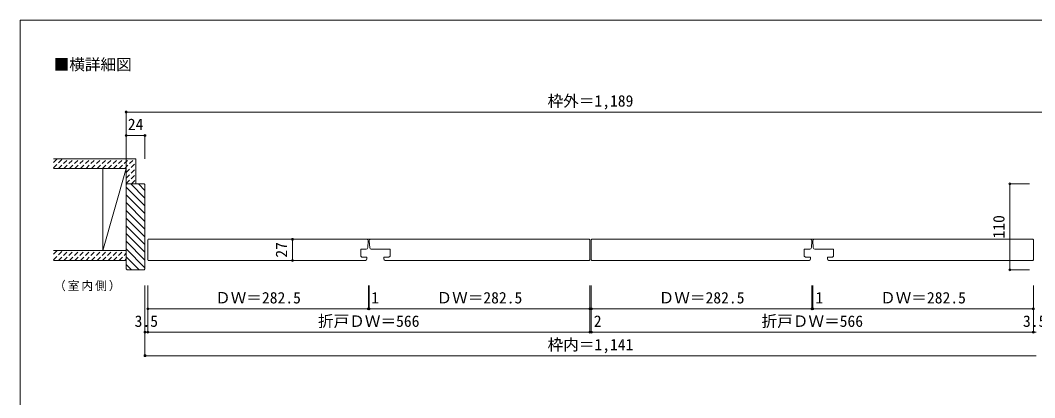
# Model space of a CAD drawing. Units: millimetres on the paper, with parts at other scales. Extents: x -197 to 198, y -138 to 137.
# Drawn here: x -197.2 to 62.6, y 40.4 to 137 of the extents above; entities that cross this region are included whole.
import ezdxf
from ezdxf.enums import TextEntityAlignment as Align

# ---------------------------------------------------------------- set-up
doc = ezdxf.new("R2010")
doc.units = ezdxf.units.MM
doc.header["$PDMODE"] = 32
doc.header["$PDSIZE"] = 0.5
doc.linetypes.add('DASHED1', pattern=[1.8, 1.2, -0.6])
for name, color, linetype, lineweight in [('0-3_仕上げ', 2, 'Continuous', 9), ('0-4_枠', 3, 'Continuous', 9), ('0-6_扉', 6, 'Continuous', 9), ('0-A_文字', 7, 'Continuous', 9), ('0-B_寸法', 7, 'Continuous', 9), ('0-C_ハッチ', 4, 'DASHED1', 9), ('F-0_補助線', 7, 'Continuous', 9)]:
    doc.layers.add(name, color=color, linetype=linetype, lineweight=lineweight)
doc.styles.add('ＭＳ ゴシック', font='')
doc.styles.get('ＭＳ ゴシック').set_extended_font_data('MS Gothic')

msp = doc.modelspace()

# ---------------------------------------------------------------- linework, layer by layer
at = {"layer": '0-3_仕上げ'}
for p, q in [((-188.667, 101.512), (-167.568, 101.512)), ((-170.068, 75.512), (-170.068, 101.512)), ((-167.568, 95.112), (-167.568, 101.512)), ((-188.667, 99.012), (-170.068, 99.012)), ((-176.068, 78.012), (-176.068, 99.012)), ((-188.667, 78.012), (-170.068, 78.012)), ((-188.667, 75.512), (-170.068, 75.512))]:
    msp.add_line(p, q, dxfattribs=at)
at = {"layer": '0-3_仕上げ', "color": 7}
msp.add_line((-170.068, 99.012), (-176.068, 78.012), dxfattribs=at)
at = {"layer": '0-4_枠'}
for p, q in [((-169.868, 95.112), (-170.068, 94.912)), ((-169.868, 95.112), (-165.468, 95.112)), ((-165.268, 94.912), (-165.468, 95.112)), ((-165.268, 94.912), (-165.268, 73.312)), ((-169.868, 73.112), (-165.468, 73.112)), ((-165.268, 73.312), (-165.468, 73.112))]:
    msp.add_line(p, q, dxfattribs=at)
msp.add_lwpolyline([(-169.868, 73.112), (-170.068, 73.312), (-170.068, 94.912)], dxfattribs=at)
at = {"layer": '0-6_扉'}
for p, q in [((-164.568, 80.77), (-164.427, 80.912)), ((-164.568, 80.77), (-164.427, 80.912)), ((-164.568, 80.77), (-164.427, 80.912)), ((-164.568, 80.77), (-164.427, 80.912)), ((-164.568, 80.77), (-164.427, 80.912)), ((-164.568, 80.77), (-164.427, 80.912)), ((-164.568, 80.77), (-164.427, 80.912)), ((-164.568, 80.77), (-164.568, 75.653)), ((-164.568, 80.77), (-164.568, 75.653)), ((-164.568, 80.77), (-164.568, 75.653)), ((-164.568, 80.77), (-164.568, 75.653)), ((-164.427, 80.912), (-105.068, 80.912)), ((-107.468, 80.912), (-88.568, 80.912)), ((-51.368, 80.77), (-51.509, 80.912)), ((-51.368, 80.77), (-51.509, 80.912)), ((-51.368, 80.77), (-51.509, 80.912)), ((-51.368, 80.77), (-51.509, 80.912)), ((-51.368, 80.77), (-51.509, 80.912)), ((-51.368, 80.77), (-51.509, 80.912)), ((-51.368, 80.77), (-51.509, 80.912)), ((-50.968, 80.77), (-50.827, 80.912)), ((-50.968, 80.77), (-50.827, 80.912)), ((-50.968, 80.77), (-50.827, 80.912)), ((-50.968, 80.77), (-50.827, 80.912)), ((-50.968, 80.77), (-50.827, 80.912)), ((-50.968, 80.77), (-50.827, 80.912)), ((-50.968, 80.77), (-50.968, 75.653)), ((-50.968, 80.77), (-50.968, 75.653)), ((-50.968, 80.77), (-50.968, 75.653)), ((-50.968, 80.77), (-50.968, 75.653)), ((6.132, 80.912), (25.032, 80.912)), ((62.232, 80.77), (62.091, 80.912)), ((62.232, 80.77), (62.091, 80.912)), ((62.232, 80.77), (62.091, 80.912)), ((62.232, 80.77), (62.232, 75.653)), ((62.232, 80.77), (62.232, 75.653)), ((62.232, 80.77), (62.232, 75.653)), ((-110.018, 76.595), (-110.018, 78.412)), ((-108.617, 78.412), (-110.018, 78.412)), ((-108.218, 78.777), (-108.07, 80.477)), ((-107.718, 78.777), (-107.866, 80.477)), ((-107.319, 78.412), (-102.518, 78.412)), ((-102.518, 76.595), (-102.518, 78.409)), ((3.582, 76.595), (3.582, 78.412)), ((4.983, 78.412), (3.582, 78.412)), ((5.382, 78.777), (5.53, 80.477)), ((5.882, 78.777), (5.734, 80.477)), ((6.281, 78.412), (11.082, 78.412)), ((11.082, 76.595), (11.082, 78.409)), ((-164.568, 75.653), (-164.427, 75.512)), ((-164.568, 75.653), (-164.427, 75.512)), ((-164.568, 75.653), (-164.427, 75.512)), ((-164.568, 75.653), (-164.427, 75.512)), ((-164.568, 75.653), (-164.427, 75.512)), ((-164.568, 75.653), (-164.427, 75.512)), ((-164.568, 75.653), (-164.427, 75.512)), ((-164.568, 75.653), (-164.427, 75.512)), ((-108.818, 75.512), (-164.427, 75.512)), ((-108.418, 76.312), (-108.418, 75.912)), ((-108.418, 76.312), (-108.418, 75.912)), ((-108.418, 75.912), (-108.418, 75.94)), ((-102.801, 76.312), (-104.118, 76.312)), ((-104.118, 75.912), (-104.118, 76.312)), ((-102.801, 76.312), (-102.518, 76.595)), ((-50.968, 75.653), (-50.827, 75.512)), ((-50.968, 75.653), (-50.827, 75.512)), ((-50.968, 75.653), (-50.827, 75.512)), ((-50.968, 75.653), (-50.827, 75.512)), ((-50.968, 75.653), (-50.827, 75.512)), ((-50.968, 75.653), (-50.827, 75.512)), ((-50.968, 75.653), (-50.827, 75.512)), ((-50.968, 75.653), (-50.827, 75.512)), ((4.782, 75.512), (-50.827, 75.512)), ((5.182, 76.312), (5.182, 75.912)), ((5.182, 76.312), (5.182, 75.912)), ((5.182, 75.912), (5.182, 75.94)), ((10.799, 76.312), (9.482, 76.312)), ((9.482, 75.912), (9.482, 76.312)), ((62.091, 75.512), (9.882, 75.512)), ((10.799, 76.312), (11.082, 76.595)), ((62.232, 75.653), (62.091, 75.512)), ((62.232, 75.653), (62.091, 75.512)), ((62.232, 75.653), (62.091, 75.512)), ((62.232, 75.653), (62.091, 75.512))]:
    msp.add_line(p, q, dxfattribs=at)
for points in [[(-164.568, 80.77), (-164.427, 80.912), (-86.051, 80.912)], [(-51.368, 80.77), (-51.509, 80.912), (-107.585, 80.912)], [(-51.368, 80.77), (-51.368, 75.653), (-51.509, 75.512), (-103.718, 75.512)], [(-50.968, 80.77), (-50.827, 80.912), (27.549, 80.912)], [(-50.968, 80.77), (-50.827, 80.912), (8.532, 80.912)], [(62.232, 80.77), (62.091, 80.912), (6.015, 80.912)], [(-110.018, 76.595), (-109.735, 76.312), (-108.418, 76.312)], [(3.582, 76.595), (3.865, 76.312), (5.182, 76.312)]]:
    msp.add_lwpolyline(points, dxfattribs=at)
for centre, start, end in [((-108.468, 80.512), 355, 90), ((-108.468, 80.512), 355, 90), ((-107.468, 80.512), 90, 185), ((5.132, 80.512), 355, 90), ((5.132, 80.512), 355, 90), ((6.132, 80.512), 90, 185), ((-108.617, 78.812), 270, 355), ((-107.319, 78.812), 185, 270), ((4.983, 78.812), 270, 355), ((6.281, 78.812), 185, 270), ((-108.818, 75.912), 270, 0), ((-108.818, 75.912), 270, 0), ((-103.718, 75.912), 180, 270), ((4.782, 75.912), 270, 0), ((4.782, 75.912), 270, 0), ((9.882, 75.912), 180, 270)]:
    msp.add_arc(centre, 0.4, start, end, dxfattribs=at)
at = {"layer": '0-B_寸法', "color": 4}
for p, q in [((-170.068, 113.512), (67.732, 113.512)), ((-170.068, 113.512), (-170.068, 101.512)), ((-170.068, 107.512), (-165.268, 107.512)), ((-170.068, 107.512), (-170.068, 101.512)), ((-165.268, 107.512), (-165.268, 101.512)), ((56.232, 95.112), (56.232, 73.112)), ((56.232, 95.112), (61.232, 95.112)), ((-127.486, 80.912), (-127.486, 75.512)), ((56.232, 73.112), (61.232, 73.112)), ((-165.268, 57.112), (-165.268, 69.112)), ((-164.568, 63.112), (-164.568, 69.112)), ((-108.068, 63.112), (-108.068, 69.112)), ((-107.868, 63.112), (-107.868, 69.112)), ((-51.368, 57.112), (-51.368, 69.112)), ((-50.968, 57.112), (-50.968, 69.112)), ((5.532, 63.112), (5.532, 69.112)), ((5.732, 63.112), (5.732, 69.112)), ((62.232, 63.112), (62.232, 69.112)), ((62.232, 63.112), (62.232, 69.112)), ((-164.568, 57.112), (-164.568, 63.112)), ((-164.568, 63.112), (-108.068, 63.112)), ((-108.068, 63.112), (-107.868, 63.112)), ((-107.868, 63.112), (-51.368, 63.112)), ((-51.368, 63.112), (-50.968, 63.112)), ((-50.968, 63.112), (5.532, 63.112)), ((5.532, 63.112), (5.732, 63.112)), ((5.732, 63.112), (62.232, 63.112)), ((62.232, 57.112), (62.232, 63.112)), ((-165.268, 57.112), (-164.568, 57.112)), ((-165.268, 51.112), (-165.268, 57.112)), ((-164.568, 57.112), (-51.368, 57.112)), ((-51.368, 57.112), (-50.968, 57.112)), ((62.232, 57.112), (62.932, 57.112)), ((-165.268, 51.112), (62.932, 51.112))]:
    msp.add_line(p, q, dxfattribs=at)
msp.add_lwpolyline([(-50.968, 57.112), (62.232, 57.112), (62.232, 63.112)], dxfattribs=at)
at = {"layer": '0-B_寸法'}
for p in [(-170.068, 113.512), (-170.068, 107.512), (-165.268, 107.512), (56.232, 95.112), (-127.486, 80.912), (-127.486, 75.512), (56.232, 73.112), (-164.568, 63.112), (-108.068, 63.112), (-107.868, 63.112), (-51.368, 63.112), (-50.968, 63.112), (5.532, 63.112), (5.732, 63.112), (62.232, 63.112), (62.232, 63.112), (-165.268, 57.112), (-164.568, 57.112), (-51.368, 57.112), (-50.968, 57.112), (62.232, 57.112), (-165.268, 51.112)]:
    msp.add_point(p, dxfattribs=at)
at = {"layer": '0-C_ハッチ'}
for p, q in [((-188.667, 99.199), (-186.353, 101.512)), ((-188.667, 100.613), (-187.768, 101.512)), ((-187.439, 99.012), (-184.939, 101.512)), ((-186.025, 99.012), (-183.525, 101.512)), ((-184.611, 99.012), (-182.111, 101.512)), ((-183.197, 99.012), (-180.697, 101.512)), ((-181.782, 99.012), (-179.282, 101.512)), ((-180.368, 99.012), (-177.868, 101.512)), ((-178.954, 99.012), (-176.454, 101.512)), ((-177.54, 99.012), (-175.04, 101.512)), ((-176.126, 99.012), (-173.626, 101.512)), ((-174.711, 99.012), (-172.211, 101.512)), ((-173.297, 99.012), (-170.797, 101.512)), ((-171.883, 99.012), (-169.383, 101.512)), ((-170.469, 99.012), (-167.969, 101.512)), ((-170.068, 97.998), (-167.568, 100.498)), ((-170.068, 96.584), (-167.568, 99.084)), ((-170.068, 95.17), (-167.568, 97.67)), ((-168.712, 95.112), (-167.568, 96.256)), ((-188.667, 75.699), (-186.353, 78.012)), ((-188.667, 77.113), (-187.768, 78.012)), ((-187.439, 75.512), (-184.939, 78.012)), ((-186.025, 75.512), (-183.525, 78.012)), ((-184.611, 75.512), (-182.111, 78.012)), ((-183.197, 75.512), (-180.697, 78.012)), ((-181.782, 75.512), (-179.282, 78.012)), ((-180.368, 75.512), (-177.868, 78.012)), ((-178.954, 75.512), (-176.454, 78.012)), ((-177.54, 75.512), (-175.04, 78.012)), ((-176.126, 75.512), (-173.626, 78.012)), ((-174.711, 75.512), (-172.211, 78.012)), ((-173.297, 75.512), (-170.797, 78.012)), ((-171.883, 75.512), (-170.068, 77.327)), ((-170.469, 75.512), (-170.068, 75.912))]:
    msp.add_line(p, q, dxfattribs=at)
at = {"layer": '0-C_ハッチ', "linetype": 'Continuous'}
for p, q in [((-170.068, 94.274), (-165.268, 89.474)), ((-168.926, 95.112), (-165.268, 91.454)), ((-166.946, 95.112), (-165.268, 93.434)), ((-170.068, 92.294), (-165.268, 87.494)), ((-170.068, 90.314), (-165.268, 85.514)), ((-170.068, 88.334), (-165.268, 83.534)), ((-170.068, 86.354), (-165.268, 81.554)), ((-170.068, 84.375), (-165.268, 79.575)), ((-170.068, 84.375), (-165.268, 79.575)), ((-170.068, 82.395), (-165.268, 77.595)), ((-170.068, 82.395), (-165.268, 77.595)), ((-170.068, 80.415), (-165.268, 75.615)), ((-170.068, 78.435), (-165.268, 73.635)), ((-170.068, 76.455), (-166.725, 73.112)), ((-170.068, 74.475), (-168.705, 73.112))]:
    msp.add_line(p, q, dxfattribs=at)
at = {"layer": 'F-0_補助線', "color": 3, "lineweight": 18}
msp.add_lwpolyline([(-197.2, 137), (197.8, 137), (197.8, -138), (-197.2, -138)], close=True, dxfattribs=at)

# ---------------------------------------------------------------- texts
at = {"layer": '0-A_文字', "style": 'ＭＳ ゴシック'}
msp.add_text('■横詳細図', height=2.933, dxfattribs=at).set_placement((-188.667, 123.333), align=Align.BOTTOM_LEFT)
at = {"layer": '0-A_文字', "insert": (-188.567, 67.612), "char_height": 2.199, "attachment_point": 7, "style": 'ＭＳ ゴシック'}
msp.add_mtext('\\T1.17;（室内側）', dxfattribs=at)
at = {"layer": '0-B_寸法', "style": 'ＭＳ ゴシック'}
for s, p in [('枠外＝1,189', (-62.168, 114.012)), ('24', (-169.668, 108.012)), ('ＤＷ＝282.5', (-147.318, 63.612)), ('1', (-107.305, 63.612)), ('ＤＷ＝282.5', (-90.618, 63.612)), ('ＤＷ＝282.5', (-33.718, 63.612)), ('1', (6.433, 63.612)), ('ＤＷ＝282.5', (22.982, 63.612)), ('3.5', (-167.918, 57.612)), ('折戸ＤＷ＝566', (-120.968, 57.612)), ('2', (-50.335, 57.612)), ('折戸ＤＷ＝566', (-7.368, 57.612)), ('3.5', (59.582, 57.612)), ('枠内＝1,141', (-62.168, 51.612))]:
    msp.add_text(s, height=2.933, dxfattribs=at).set_placement(p, align=Align.BOTTOM_LEFT)
for s, p in [('110', (55.732, 81.112)), ('27', (-127.986, 76.212))]:
    msp.add_text(s, height=2.933, rotation=90, dxfattribs=at).set_placement(p, align=Align.BOTTOM_LEFT)

doc.saveas('drawing.dxf')
